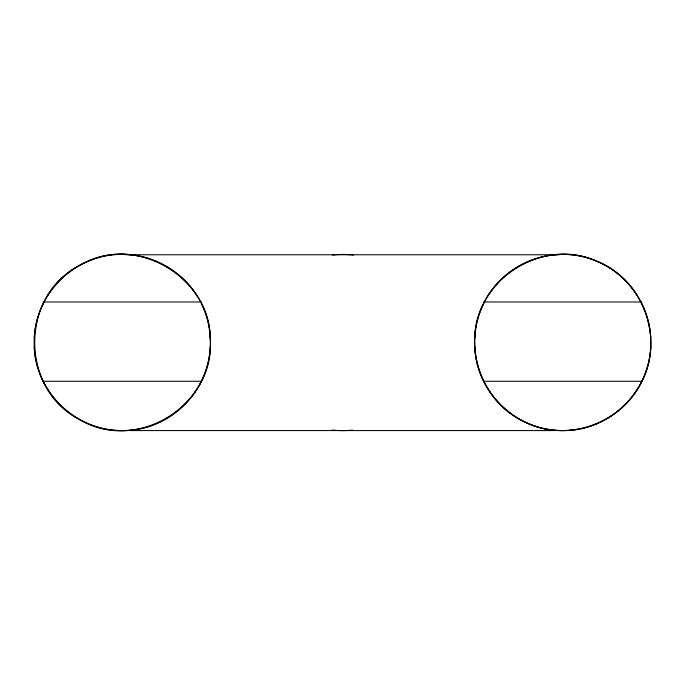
<?xml version="1.0" encoding="UTF-8"?>
<svg xmlns="http://www.w3.org/2000/svg" width="685" height="685" viewBox="0 0 685 685"><rect width="100%" height="100%" fill="white"/><g stroke="black" fill="none" stroke-linecap="round" stroke-linejoin="round"><path stroke-width="1.03" d="M34.25 338.279C35.586 305.304 57.06 274.154 87.62 261.55M210.252 346.67C209.062 392.214 167.808 431.55 122.247 430.574C76.694 431.55 35.44 392.214 34.25 346.67M474.748 338.279C475.347 279.557 543.179 236.513 596.515 261.156M650.75 346.67C649.56 392.214 608.306 431.55 562.753 430.574C517.192 431.55 475.938 392.214 474.748 346.67M210.252 338.279C209.327 275.045 133.789 232.891 79.494 265.446C19.814 295.894 19.814 389.054 79.494 419.503C136.906 454.044 215.963 404.767 210.235 338.013C209.447 279.386 141.709 236.608 88.485 261.156M483.653 303.678C461.099 346.884 482.754 405.34 528.007 423.433C569.406 442.236 622.682 422.508 641.845 381.271C664.399 338.065 642.753 279.608 597.491 261.516C556.092 242.713 502.816 262.441 483.653 303.678A88.1 88.1 0 0 0 562.745 430.574A88.1 88.1 0 0 0 641.845 303.678M125.817 254.769L559.183 254.769M43.155 301.982L201.347 301.982M483.653 301.982L641.845 301.982M43.155 381.271L201.347 381.271M483.653 381.271L641.845 381.271M129.756 430.574L555.244 430.574M597.38 261.55C627.939 274.154 649.414 305.304 650.75 338.279M487.985 295.869A88.1 88.1 0 0 1 637.512 295.869M201.347 303.678A88.1 88.1 0 0 1 122.247 430.574A88.1 88.1 0 0 1 43.155 303.678M47.479 295.869A88.1 88.1 0 0 1 197.015 295.869M352.441 430.103A88.1 88.1 0 0 1 332.302 429.992M332.302 255.06A88.1 88.1 0 0 1 353.392 255.06"/></g></svg>
